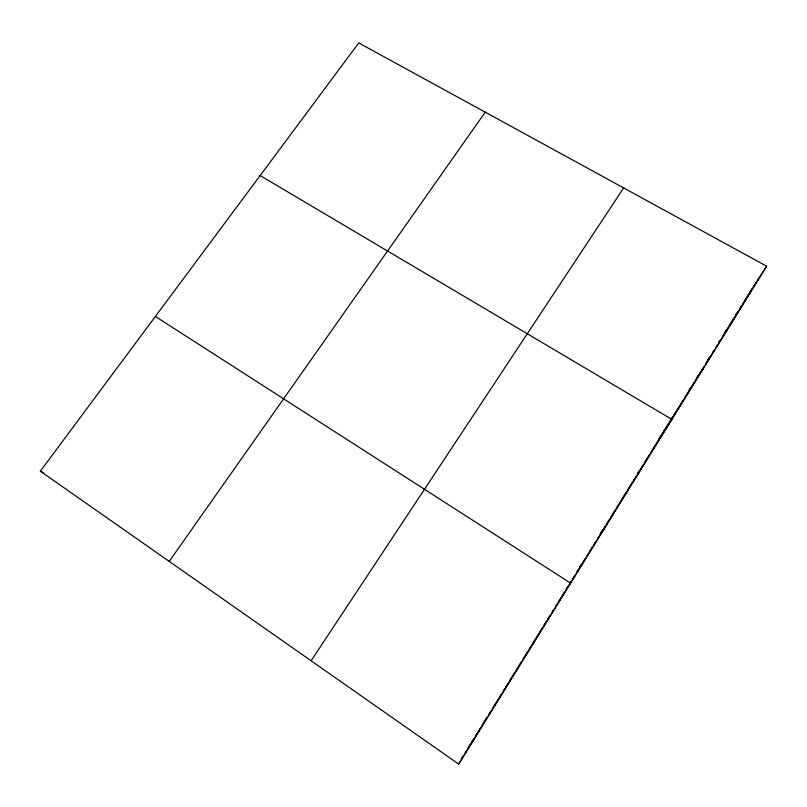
<?xml version="1.0" encoding="UTF-8"?>
<svg xmlns="http://www.w3.org/2000/svg" width="807" height="807" viewBox="0 0 807 807"><rect width="100%" height="100%" fill="white"/><g stroke="black" fill="none" stroke-linecap="round" stroke-linejoin="round"><path stroke-width="1.21" d="M458.648 764.068L766.65 266.199L358.752 42.932L40.35 471.177L458.648 764.068L635.069 478.45M579.708 566.928L581.03 564.789M600.832 532.791L602.809 529.594M637.802 473.033L639.124 470.905M659.612 437.798L660.933 435.659M663.586 431.382L664.907 429.243M666.229 427.105L668.216 423.897M670.203 420.689L672.191 417.471M688.734 390.729L690.731 387.511M696.693 377.868L698.025 375.729M707.971 359.65L709.303 357.501M718.533 342.582L719.834 340.483M725.039 332.07L726.34 329.972M732.191 320.51L733.492 318.412M735.439 315.265L736.741 313.156M461.261 758.852L463.218 755.675M465.185 752.507L466.496 750.389M467.798 748.281L470.42 744.044M471.722 741.936L473.689 738.758M475.656 735.591L476.957 733.472M478.269 731.354L480.236 728.186M482.193 725.009L487.428 716.555M488.739 714.437L490.696 711.27M492.663 708.092L495.932 702.806M496.587 701.747L497.889 699.649M499.19 697.541L501.147 694.383M503.104 691.226L504.405 689.117M505.707 687.009L507.664 683.852M509.62 680.694L514.826 672.271M516.127 670.173L521.342 661.75M522.643 659.642L527.859 651.219M529.16 649.121L531.763 644.904M533.084 642.765L542.344 627.806M543.666 625.667L546.309 621.39M547.63 619.251L549.617 616.054M551.605 612.846L553.582 609.638M555.569 606.43L556.891 604.292M558.212 602.153L560.855 597.876M562.186 595.748L564.164 592.54M568.108 586.164L566.151 589.332L570.589 583.118L155.378 316.465M569.419 584.056L571.376 580.889M572.677 578.78L574.634 575.613M576.601 572.445L578.558 569.278M579.86 567.17L581.817 564.002M583.128 561.894L585.085 558.726M587.042 555.559L588.353 553.451M589.655 551.342L592.267 547.116M593.579 545.007L595.536 541.84M597.493 538.673L598.794 536.564M600.105 534.456L602.062 531.299M604.019 528.131L605.321 526.023M606.622 523.914L609.235 519.698M610.536 517.59L615.751 509.156M617.062 507.058L619.019 503.891M620.976 500.733L626.192 492.3M627.493 490.192L630.751 484.916M631.407 483.867L632.708 481.759M634.009 479.651L635.966 476.493M637.923 473.336L643.139 464.903M644.44 462.794L649.655 454.371M650.956 452.263L666.602 426.984M667.903 424.875L683.549 399.596M684.85 397.488L693.98 382.74M695.281 380.632L700.496 372.198M701.808 370.09L703.765 366.933M705.721 363.765L710.937 355.332M712.238 353.224L714.195 350.067M715.506 347.958L717.463 344.791M718.765 342.682L720.722 339.525M722.679 336.358L727.904 327.914M729.205 325.806L731.172 322.639M732.474 320.52L734.431 317.353M735.742 315.244L738.355 311.018M739.656 308.91L741.623 305.742M742.924 303.634L744.881 300.466M746.193 298.358L748.15 295.191M749.461 293.072L752.074 288.856L750.187 291.781M635.724 477.391L759.821 276.811M745.174 299.579L746.425 297.632M747.675 295.675L748.936 293.728M753.365 286.848L766.65 266.199M729.619 325.625L735.752 316.142M698.781 375.477L704.168 367.195M658.865 439.179L660.136 437.253M662.043 434.358L671.888 419.378L260.147 175.553M311.129 660.772L623.67 187.94M635.704 477.492L638.882 472.731M602.153 531.652L605.129 527.294M169.228 561.41L485.239 112.173M533.044 643.361L534.173 641.989M40.35 471.177L43.729 472.831"/></g></svg>
